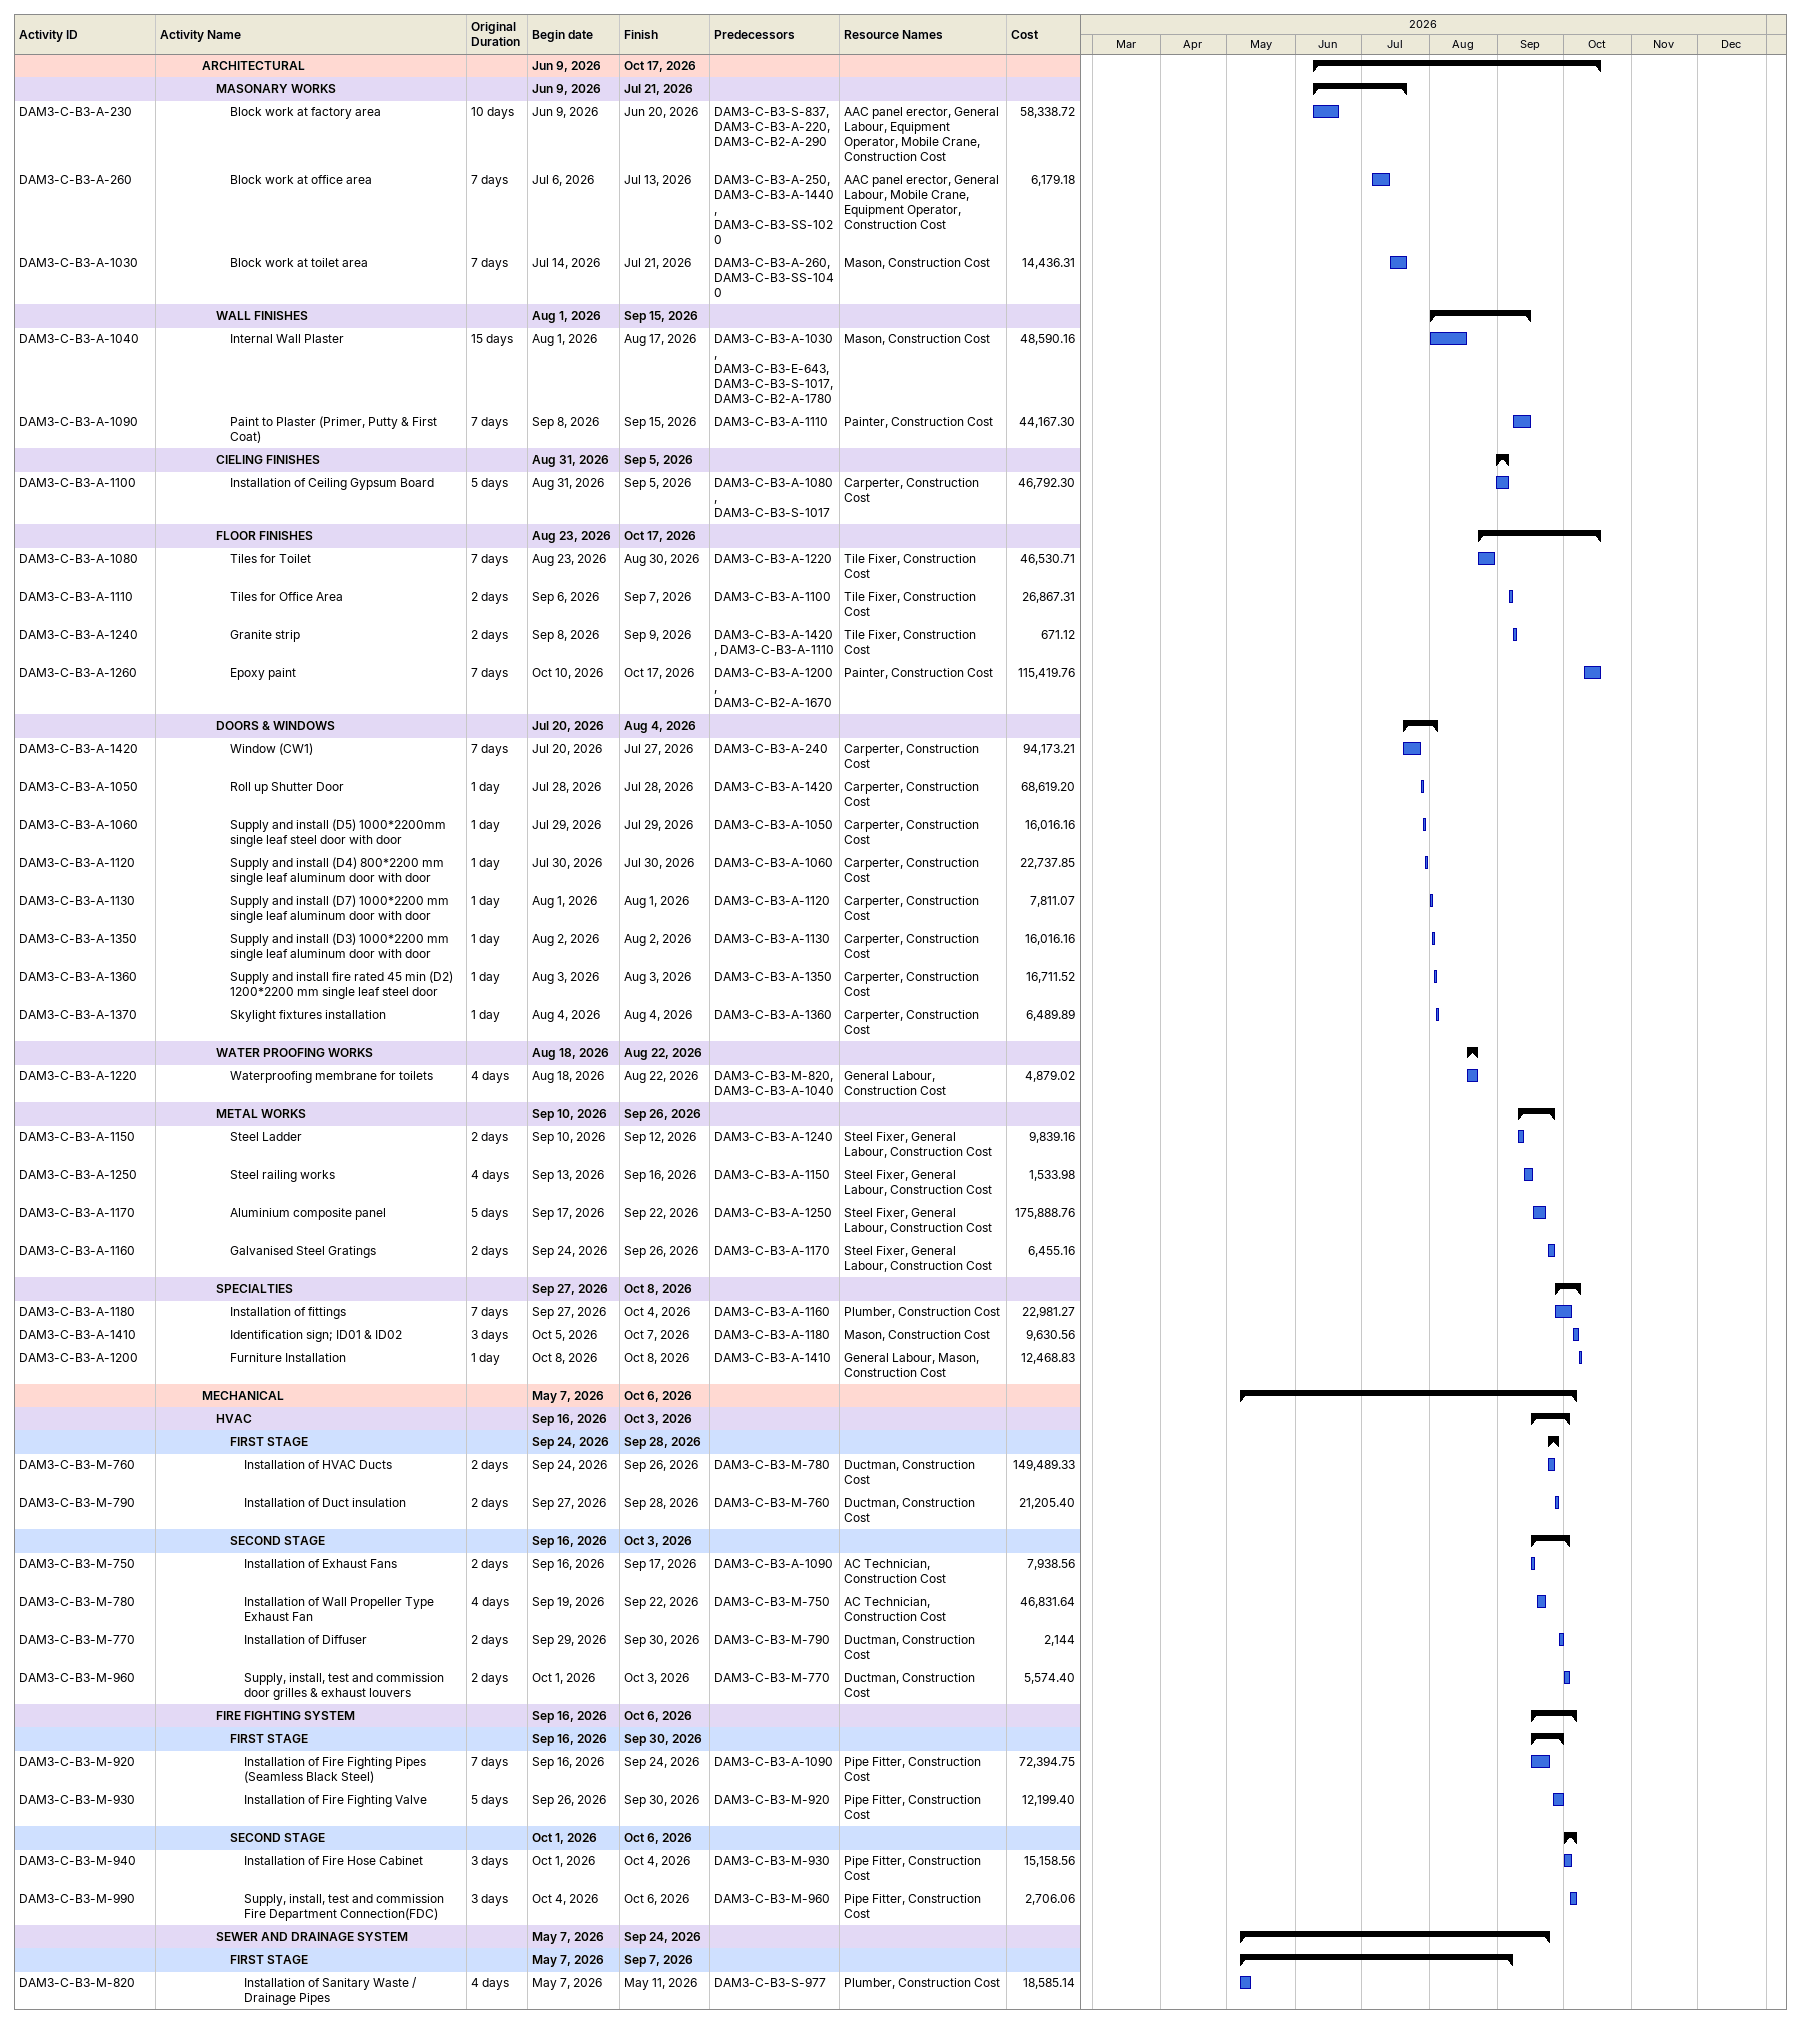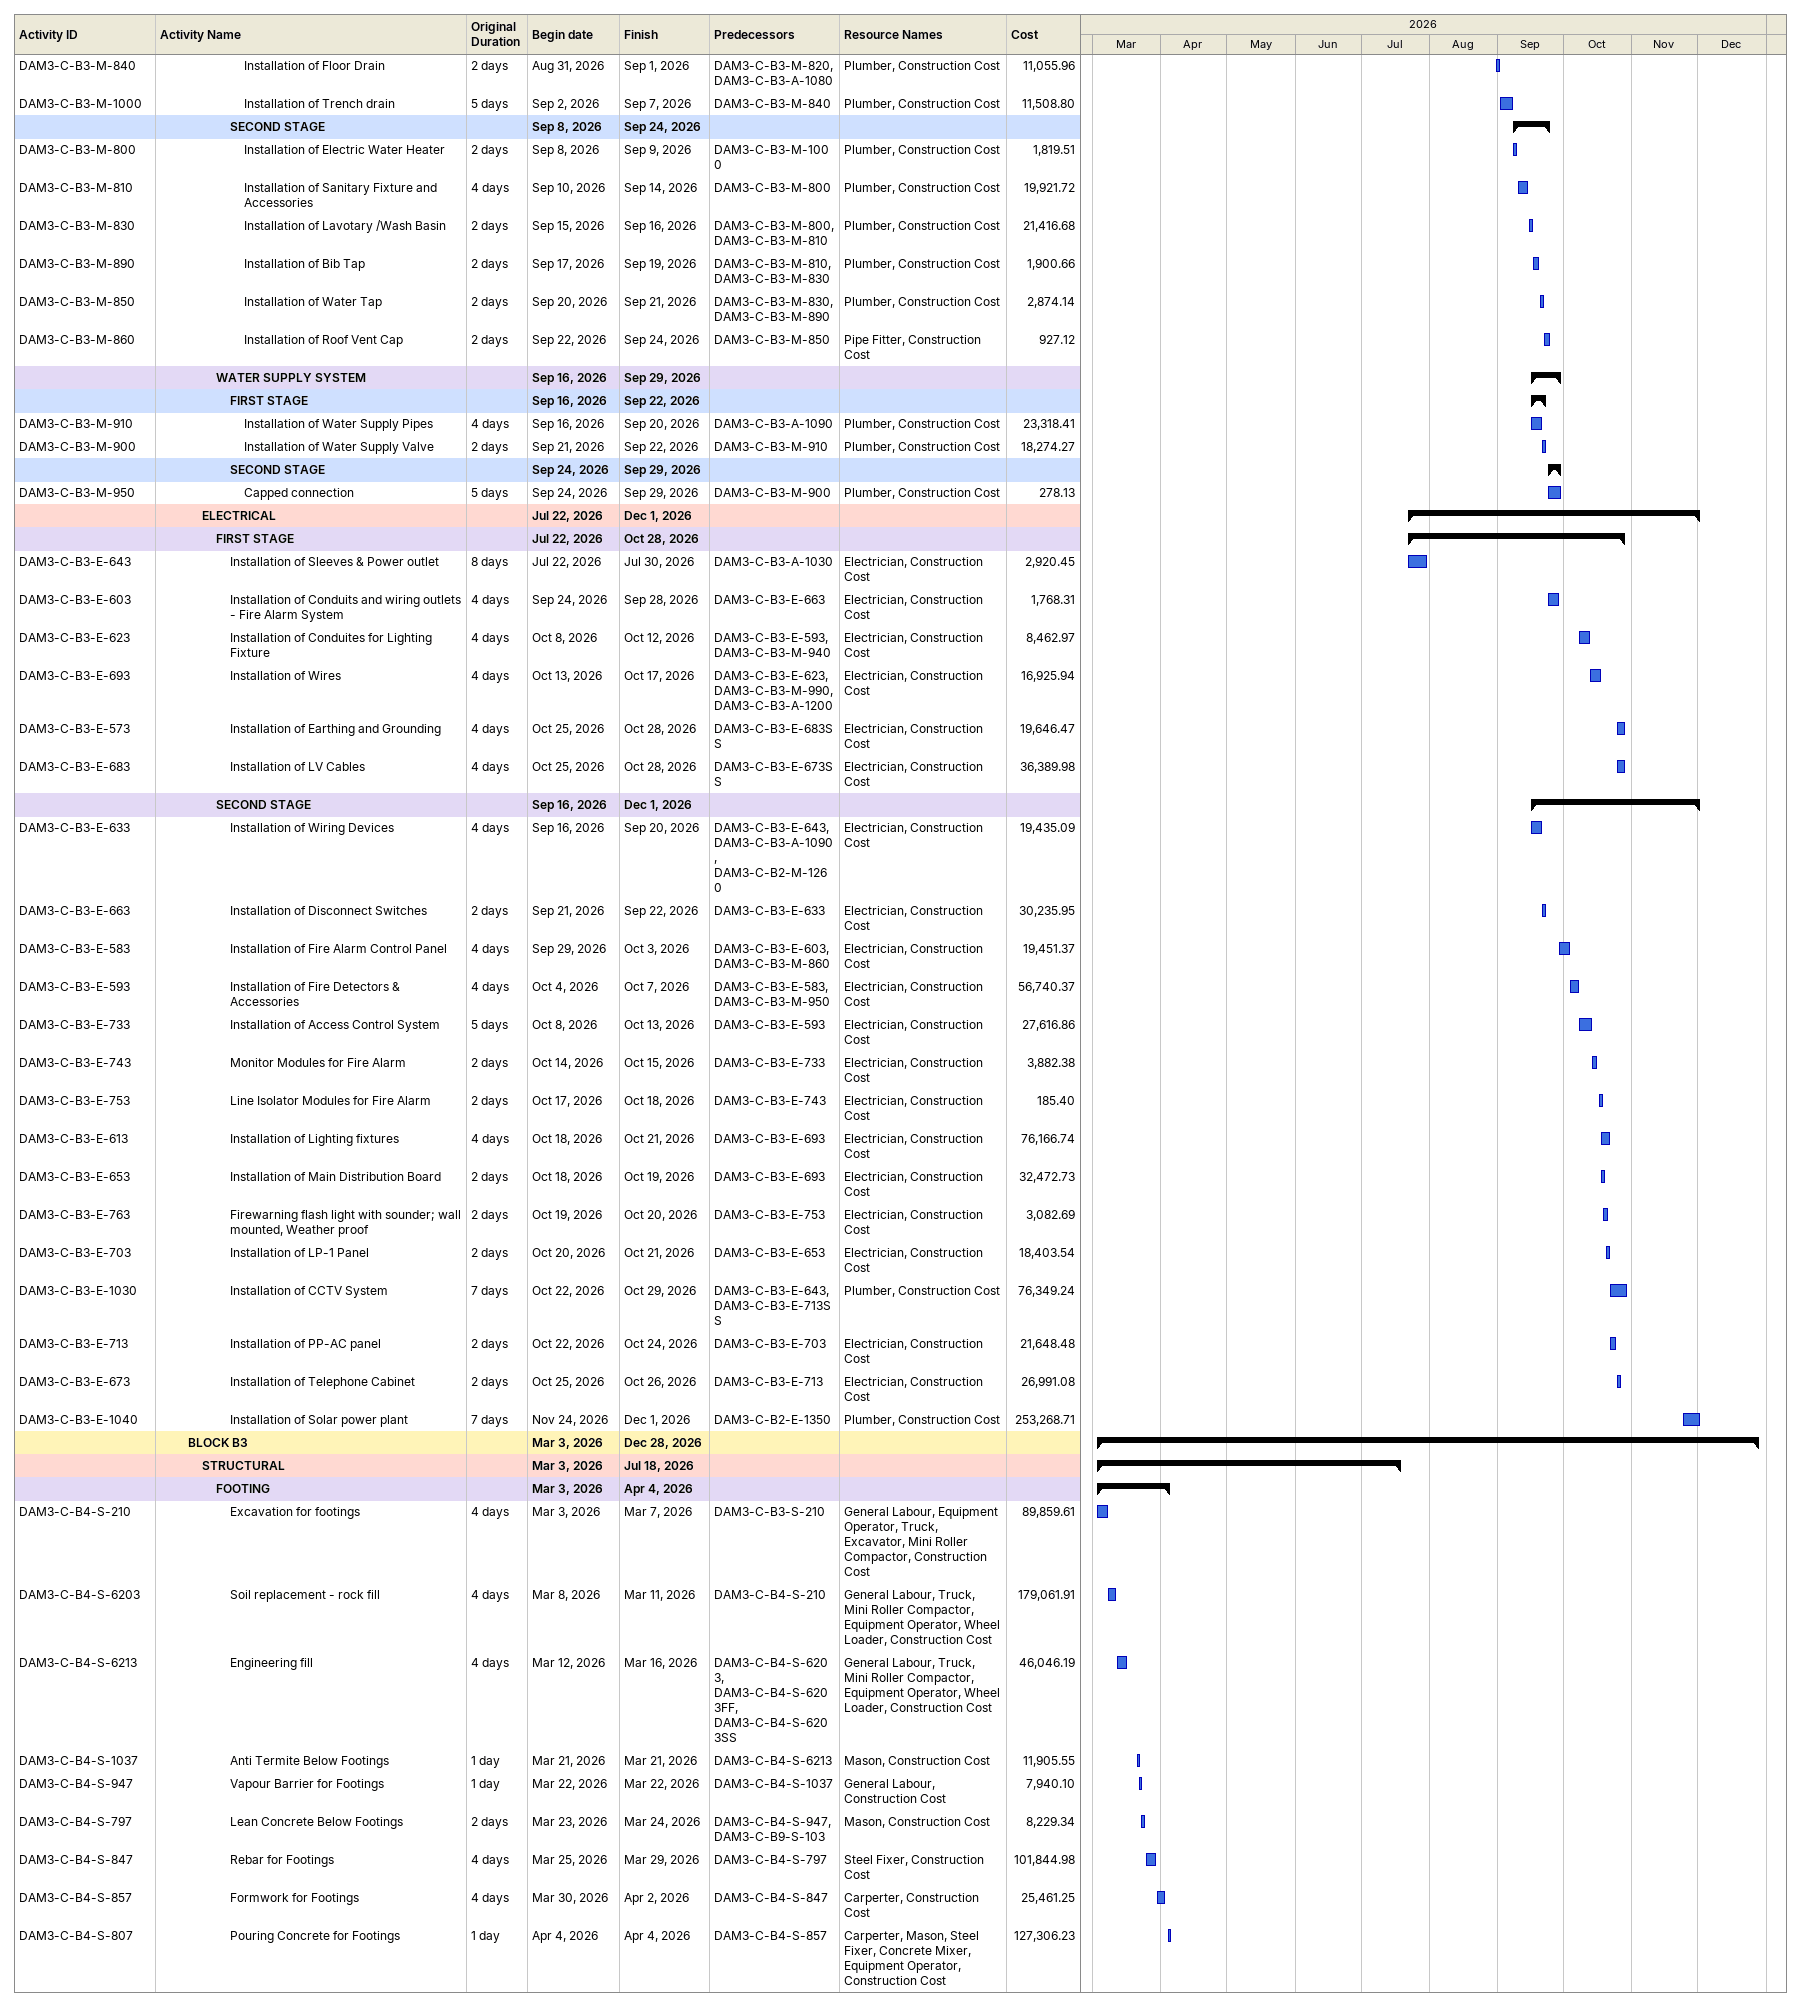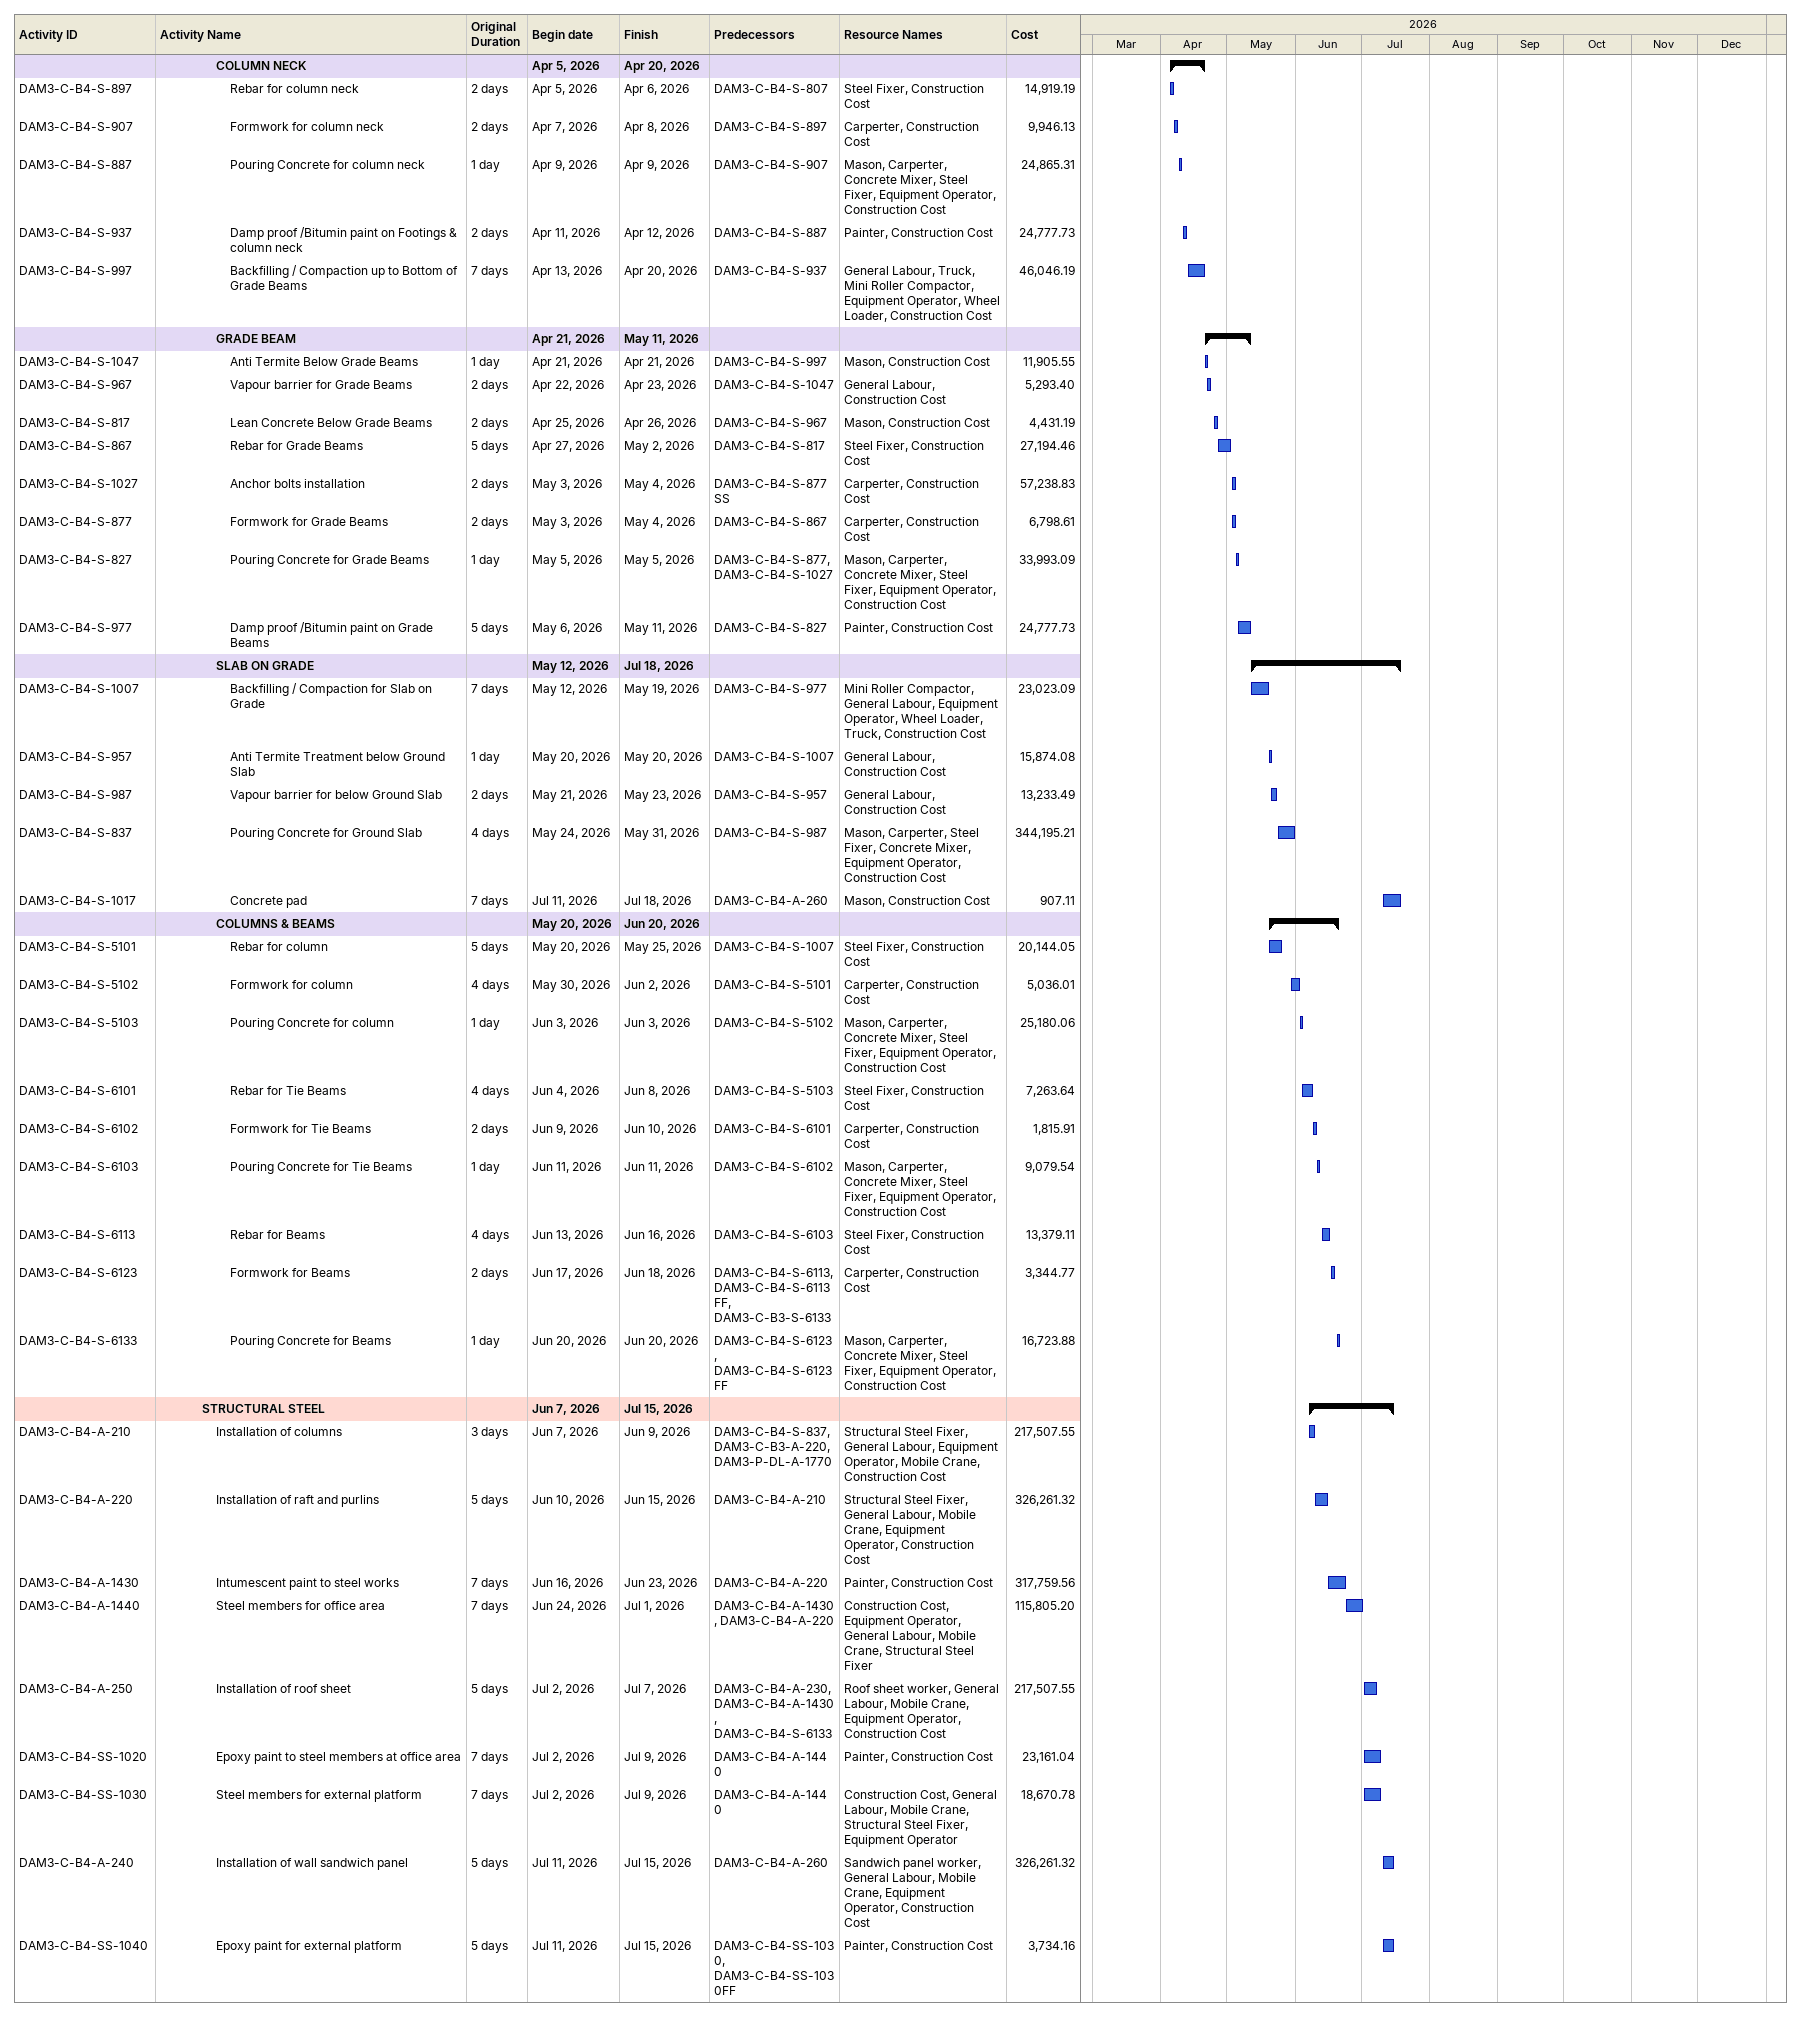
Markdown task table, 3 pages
| ID | Level | Task | Original duration | Start | Finish | Predecessors | Resources | Cost |
|---|---|---|---|---|---|---|---|---|
|  | 4 | **ARCHITECTURAL** |  | 2026-06-09 | 2026-10-17 |  |  |  |
|  | 5 | **MASONARY WORKS** |  | 2026-06-09 | 2026-07-21 |  |  |  |
| DAM3-C-B3-A-230 | 6 | Block work at factory area | 10d | 2026-06-09 | 2026-06-20 | DAM3-C-B3-S-837, DAM3-C-B3-A-220, DAM3-C-B2-A-290 | AAC panel erector, General Labour, Equipment Operator, Mobile Crane, Construction Cost | 58338.72 |
| DAM3-C-B3-A-260 | 6 | Block work at office area | 7d | 2026-07-06 | 2026-07-13 | DAM3-C-B3-A-250, DAM3-C-B3-A-1440, DAM3-C-B3-SS-1020 | AAC panel erector, General Labour, Mobile Crane, Equipment Operator, Construction Cost | 6179.18 |
| DAM3-C-B3-A-1030 | 6 | Block work at toilet area | 7d | 2026-07-14 | 2026-07-21 | DAM3-C-B3-A-260, DAM3-C-B3-SS-1040 | Mason, Construction Cost | 14436.31 |
|  | 5 | **WALL FINISHES** |  | 2026-08-01 | 2026-09-15 |  |  |  |
| DAM3-C-B3-A-1040 | 6 | Internal Wall Plaster | 15d | 2026-08-01 | 2026-08-17 | DAM3-C-B3-A-1030, DAM3-C-B3-E-643, DAM3-C-B3-S-1017, DAM3-C-B2-A-1780 | Mason, Construction Cost | 48590.16 |
| DAM3-C-B3-A-1090 | 6 | Paint to Plaster (Primer, Putty & First Coat) | 7d | 2026-09-08 | 2026-09-15 | DAM3-C-B3-A-1110 | Painter, Construction Cost | 44167.30 |
|  | 5 | **CIELING FINISHES** |  | 2026-08-31 | 2026-09-05 |  |  |  |
| DAM3-C-B3-A-1100 | 6 | Installation of Ceiling Gypsum Board | 5d | 2026-08-31 | 2026-09-05 | DAM3-C-B3-A-1080, DAM3-C-B3-S-1017 | Carperter, Construction Cost | 46792.30 |
|  | 5 | **FLOOR FINISHES** |  | 2026-08-23 | 2026-10-17 |  |  |  |
| DAM3-C-B3-A-1080 | 6 | Tiles for Toilet | 7d | 2026-08-23 | 2026-08-30 | DAM3-C-B3-A-1220 | Tile Fixer, Construction Cost | 46530.71 |
| DAM3-C-B3-A-1110 | 6 | Tiles for Office Area | 2d | 2026-09-06 | 2026-09-07 | DAM3-C-B3-A-1100 | Tile Fixer, Construction Cost | 26867.31 |
| DAM3-C-B3-A-1240 | 6 | Granite strip | 2d | 2026-09-08 | 2026-09-09 | DAM3-C-B3-A-1420, DAM3-C-B3-A-1110 | Tile Fixer, Construction Cost | 671.12 |
| DAM3-C-B3-A-1260 | 6 | Epoxy paint | 7d | 2026-10-10 | 2026-10-17 | DAM3-C-B3-A-1200, DAM3-C-B2-A-1670 | Painter, Construction Cost | 115419.76 |
|  | 5 | **DOORS & WINDOWS** |  | 2026-07-20 | 2026-08-04 |  |  |  |
| DAM3-C-B3-A-1420 | 6 | Window (CW1) | 7d | 2026-07-20 | 2026-07-27 | DAM3-C-B3-A-240 | Carperter, Construction Cost | 94173.21 |
| DAM3-C-B3-A-1050 | 6 | Roll up Shutter Door | 1d | 2026-07-28 | 2026-07-28 | DAM3-C-B3-A-1420 | Carperter, Construction Cost | 68619.20 |
| DAM3-C-B3-A-1060 | 6 | Supply and install (D5) 1000*2200mm single leaf steel door with door | 1d | 2026-07-29 | 2026-07-29 | DAM3-C-B3-A-1050 | Carperter, Construction Cost | 16016.16 |
| DAM3-C-B3-A-1120 | 6 | Supply and install (D4) 800*2200 mm single leaf aluminum door with door | 1d | 2026-07-30 | 2026-07-30 | DAM3-C-B3-A-1060 | Carperter, Construction Cost | 22737.85 |
| DAM3-C-B3-A-1130 | 6 | Supply and install (D7) 1000*2200 mm single leaf aluminum door with door | 1d | 2026-08-01 | 2026-08-01 | DAM3-C-B3-A-1120 | Carperter, Construction Cost | 7811.07 |
| DAM3-C-B3-A-1350 | 6 | Supply and install (D3) 1000*2200 mm single leaf aluminum door with door | 1d | 2026-08-02 | 2026-08-02 | DAM3-C-B3-A-1130 | Carperter, Construction Cost | 16016.16 |
| DAM3-C-B3-A-1360 | 6 | Supply and install fire rated 45 min (D2) 1200*2200 mm single leaf steel door | 1d | 2026-08-03 | 2026-08-03 | DAM3-C-B3-A-1350 | Carperter, Construction Cost | 16711.52 |
| DAM3-C-B3-A-1370 | 6 | Skylight fixtures installation | 1d | 2026-08-04 | 2026-08-04 | DAM3-C-B3-A-1360 | Carperter, Construction Cost | 6489.89 |
|  | 5 | **WATER PROOFING WORKS** |  | 2026-08-18 | 2026-08-22 |  |  |  |
| DAM3-C-B3-A-1220 | 6 | Waterproofing membrane for toilets | 4d | 2026-08-18 | 2026-08-22 | DAM3-C-B3-M-820, DAM3-C-B3-A-1040 | General Labour, Construction Cost | 4879.02 |
|  | 5 | **METAL WORKS** |  | 2026-09-10 | 2026-09-26 |  |  |  |
| DAM3-C-B3-A-1150 | 6 | Steel Ladder | 2d | 2026-09-10 | 2026-09-12 | DAM3-C-B3-A-1240 | Steel Fixer, General Labour, Construction Cost | 9839.16 |
| DAM3-C-B3-A-1250 | 6 | Steel railing works | 4d | 2026-09-13 | 2026-09-16 | DAM3-C-B3-A-1150 | Steel Fixer, General Labour, Construction Cost | 1533.98 |
| DAM3-C-B3-A-1170 | 6 | Aluminium composite panel | 5d | 2026-09-17 | 2026-09-22 | DAM3-C-B3-A-1250 | Steel Fixer, General Labour, Construction Cost | 175888.76 |
| DAM3-C-B3-A-1160 | 6 | Galvanised Steel Gratings | 2d | 2026-09-24 | 2026-09-26 | DAM3-C-B3-A-1170 | Steel Fixer, General Labour, Construction Cost | 6455.16 |
|  | 5 | **SPECIALTIES** |  | 2026-09-27 | 2026-10-08 |  |  |  |
| DAM3-C-B3-A-1180 | 6 | Installation of fittings | 7d | 2026-09-27 | 2026-10-04 | DAM3-C-B3-A-1160 | Plumber, Construction Cost | 22981.27 |
| DAM3-C-B3-A-1410 | 6 | Identification sign; ID01 & ID02 | 3d | 2026-10-05 | 2026-10-07 | DAM3-C-B3-A-1180 | Mason, Construction Cost | 9630.56 |
| DAM3-C-B3-A-1200 | 6 | Furniture Installation | 1d | 2026-10-08 | 2026-10-08 | DAM3-C-B3-A-1410 | General Labour, Mason, Construction Cost | 12468.83 |
|  | 4 | **MECHANICAL** |  | 2026-05-07 | 2026-10-06 |  |  |  |
|  | 5 | **HVAC** |  | 2026-09-16 | 2026-10-03 |  |  |  |
|  | 6 | **FIRST STAGE** |  | 2026-09-24 | 2026-09-28 |  |  |  |
| DAM3-C-B3-M-760 | 7 | Installation of HVAC Ducts | 2d | 2026-09-24 | 2026-09-26 | DAM3-C-B3-M-780 | Ductman, Construction Cost | 149489.33 |
| DAM3-C-B3-M-790 | 7 | Installation of Duct insulation | 2d | 2026-09-27 | 2026-09-28 | DAM3-C-B3-M-760 | Ductman, Construction Cost | 21205.40 |
|  | 6 | **SECOND STAGE** |  | 2026-09-16 | 2026-10-03 |  |  |  |
| DAM3-C-B3-M-750 | 7 | Installation of Exhaust Fans | 2d | 2026-09-16 | 2026-09-17 | DAM3-C-B3-A-1090 | AC Technician, Construction Cost | 7938.56 |
| DAM3-C-B3-M-780 | 7 | Installation of Wall Propeller Type Exhaust Fan | 4d | 2026-09-19 | 2026-09-22 | DAM3-C-B3-M-750 | AC Technician, Construction Cost | 46831.64 |
| DAM3-C-B3-M-770 | 7 | Installation of Diffuser | 2d | 2026-09-29 | 2026-09-30 | DAM3-C-B3-M-790 | Ductman, Construction Cost | 2144 |
| DAM3-C-B3-M-960 | 7 | Supply, install, test and commission door grilles & exhaust louvers | 2d | 2026-10-01 | 2026-10-03 | DAM3-C-B3-M-770 | Ductman, Construction Cost | 5574.40 |
|  | 5 | **FIRE FIGHTING SYSTEM** |  | 2026-09-16 | 2026-10-06 |  |  |  |
|  | 6 | **FIRST STAGE** |  | 2026-09-16 | 2026-09-30 |  |  |  |
| DAM3-C-B3-M-920 | 7 | Installation of Fire Fighting Pipes (Seamless Black Steel) | 7d | 2026-09-16 | 2026-09-24 | DAM3-C-B3-A-1090 | Pipe Fitter, Construction Cost | 72394.75 |
| DAM3-C-B3-M-930 | 7 | Installation of Fire Fighting Valve | 5d | 2026-09-26 | 2026-09-30 | DAM3-C-B3-M-920 | Pipe Fitter, Construction Cost | 12199.40 |
|  | 6 | **SECOND STAGE** |  | 2026-10-01 | 2026-10-06 |  |  |  |
| DAM3-C-B3-M-940 | 7 | Installation of Fire Hose Cabinet | 3d | 2026-10-01 | 2026-10-04 | DAM3-C-B3-M-930 | Pipe Fitter, Construction Cost | 15158.56 |
| DAM3-C-B3-M-990 | 7 | Supply, install, test and commission Fire Department Connection(FDC) | 3d | 2026-10-04 | 2026-10-06 | DAM3-C-B3-M-960 | Pipe Fitter, Construction Cost | 2706.06 |
|  | 5 | **SEWER AND DRAINAGE SYSTEM** |  | 2026-05-07 | 2026-09-24 |  |  |  |
|  | 6 | **FIRST STAGE** |  | 2026-05-07 | 2026-09-07 |  |  |  |
| DAM3-C-B3-M-820 | 7 | Installation of Sanitary Waste / Drainage Pipes | 4d | 2026-05-07 | 2026-05-11 | DAM3-C-B3-S-977 | Plumber, Construction Cost | 18585.14 |
| DAM3-C-B3-M-840 | 7 | Installation of Floor Drain | 2d | 2026-08-31 | 2026-09-01 | DAM3-C-B3-M-820, DAM3-C-B3-A-1080 | Plumber, Construction Cost | 11055.96 |
| DAM3-C-B3-M-1000 | 7 | Installation of Trench drain | 5d | 2026-09-02 | 2026-09-07 | DAM3-C-B3-M-840 | Plumber, Construction Cost | 11508.80 |
|  | 6 | **SECOND STAGE** |  | 2026-09-08 | 2026-09-24 |  |  |  |
| DAM3-C-B3-M-800 | 7 | Installation of Electric Water Heater | 2d | 2026-09-08 | 2026-09-09 | DAM3-C-B3-M-1000 | Plumber, Construction Cost | 1819.51 |
| DAM3-C-B3-M-810 | 7 | Installation of Sanitary Fixture and Accessories | 4d | 2026-09-10 | 2026-09-14 | DAM3-C-B3-M-800 | Plumber, Construction Cost | 19921.72 |
| DAM3-C-B3-M-830 | 7 | Installation of Lavotary /Wash Basin | 2d | 2026-09-15 | 2026-09-16 | DAM3-C-B3-M-800, DAM3-C-B3-M-810 | Plumber, Construction Cost | 21416.68 |
| DAM3-C-B3-M-890 | 7 | Installation of Bib Tap | 2d | 2026-09-17 | 2026-09-19 | DAM3-C-B3-M-810, DAM3-C-B3-M-830 | Plumber, Construction Cost | 1900.66 |
| DAM3-C-B3-M-850 | 7 | Installation of Water Tap | 2d | 2026-09-20 | 2026-09-21 | DAM3-C-B3-M-830, DAM3-C-B3-M-890 | Plumber, Construction Cost | 2874.14 |
| DAM3-C-B3-M-860 | 7 | Installation of Roof Vent Cap | 2d | 2026-09-22 | 2026-09-24 | DAM3-C-B3-M-850 | Pipe Fitter, Construction Cost | 927.12 |
|  | 5 | **WATER SUPPLY SYSTEM** |  | 2026-09-16 | 2026-09-29 |  |  |  |
|  | 6 | **FIRST STAGE** |  | 2026-09-16 | 2026-09-22 |  |  |  |
| DAM3-C-B3-M-910 | 7 | Installation of Water Supply Pipes | 4d | 2026-09-16 | 2026-09-20 | DAM3-C-B3-A-1090 | Plumber, Construction Cost | 23318.41 |
| DAM3-C-B3-M-900 | 7 | Installation of Water Supply Valve | 2d | 2026-09-21 | 2026-09-22 | DAM3-C-B3-M-910 | Plumber, Construction Cost | 18274.27 |
|  | 6 | **SECOND STAGE** |  | 2026-09-24 | 2026-09-29 |  |  |  |
| DAM3-C-B3-M-950 | 7 | Capped connection | 5d | 2026-09-24 | 2026-09-29 | DAM3-C-B3-M-900 | Plumber, Construction Cost | 278.13 |
|  | 4 | **ELECTRICAL** |  | 2026-07-22 | 2026-12-01 |  |  |  |
|  | 5 | **FIRST STAGE** |  | 2026-07-22 | 2026-10-28 |  |  |  |
| DAM3-C-B3-E-643 | 6 | Installation of Sleeves & Power outlet | 8d | 2026-07-22 | 2026-07-30 | DAM3-C-B3-A-1030 | Electrician, Construction Cost | 2920.45 |
| DAM3-C-B3-E-603 | 6 | Installation of Conduits and wiring outlets - Fire Alarm System | 4d | 2026-09-24 | 2026-09-28 | DAM3-C-B3-E-663 | Electrician, Construction Cost | 1768.31 |
| DAM3-C-B3-E-623 | 6 | Installation of Conduites for Lighting Fixture | 4d | 2026-10-08 | 2026-10-12 | DAM3-C-B3-E-593, DAM3-C-B3-M-940 | Electrician, Construction Cost | 8462.97 |
| DAM3-C-B3-E-693 | 6 | Installation of Wires | 4d | 2026-10-13 | 2026-10-17 | DAM3-C-B3-E-623, DAM3-C-B3-M-990, DAM3-C-B3-A-1200 | Electrician, Construction Cost | 16925.94 |
| DAM3-C-B3-E-573 | 6 | Installation of Earthing and Grounding | 4d | 2026-10-25 | 2026-10-28 | DAM3-C-B3-E-683SS | Electrician, Construction Cost | 19646.47 |
| DAM3-C-B3-E-683 | 6 | Installation of LV Cables | 4d | 2026-10-25 | 2026-10-28 | DAM3-C-B3-E-673SS | Electrician, Construction Cost | 36389.98 |
|  | 5 | **SECOND STAGE** |  | 2026-09-16 | 2026-12-01 |  |  |  |
| DAM3-C-B3-E-633 | 6 | Installation of Wiring Devices | 4d | 2026-09-16 | 2026-09-20 | DAM3-C-B3-E-643, DAM3-C-B3-A-1090, DAM3-C-B2-M-1260 | Electrician, Construction Cost | 19435.09 |
| DAM3-C-B3-E-663 | 6 | Installation of Disconnect Switches | 2d | 2026-09-21 | 2026-09-22 | DAM3-C-B3-E-633 | Electrician, Construction Cost | 30235.95 |
| DAM3-C-B3-E-583 | 6 | Installation of Fire Alarm Control Panel | 4d | 2026-09-29 | 2026-10-03 | DAM3-C-B3-E-603, DAM3-C-B3-M-860 | Electrician, Construction Cost | 19451.37 |
| DAM3-C-B3-E-593 | 6 | Installation of Fire Detectors & Accessories | 4d | 2026-10-04 | 2026-10-07 | DAM3-C-B3-E-583, DAM3-C-B3-M-950 | Electrician, Construction Cost | 56740.37 |
| DAM3-C-B3-E-733 | 6 | Installation of Access Control System | 5d | 2026-10-08 | 2026-10-13 | DAM3-C-B3-E-593 | Electrician, Construction Cost | 27616.86 |
| DAM3-C-B3-E-743 | 6 | Monitor Modules for Fire Alarm | 2d | 2026-10-14 | 2026-10-15 | DAM3-C-B3-E-733 | Electrician, Construction Cost | 3882.38 |
| DAM3-C-B3-E-753 | 6 | Line Isolator Modules for Fire Alarm | 2d | 2026-10-17 | 2026-10-18 | DAM3-C-B3-E-743 | Electrician, Construction Cost | 185.40 |
| DAM3-C-B3-E-613 | 6 | Installation of Lighting fixtures | 4d | 2026-10-18 | 2026-10-21 | DAM3-C-B3-E-693 | Electrician, Construction Cost | 76166.74 |
| DAM3-C-B3-E-653 | 6 | Installation of Main Distribution Board | 2d | 2026-10-18 | 2026-10-19 | DAM3-C-B3-E-693 | Electrician, Construction Cost | 32472.73 |
| DAM3-C-B3-E-763 | 6 | Firewarning flash light with sounder; wall mounted, Weather proof | 2d | 2026-10-19 | 2026-10-20 | DAM3-C-B3-E-753 | Electrician, Construction Cost | 3082.69 |
| DAM3-C-B3-E-703 | 6 | Installation of LP-1 Panel | 2d | 2026-10-20 | 2026-10-21 | DAM3-C-B3-E-653 | Electrician, Construction Cost | 18403.54 |
| DAM3-C-B3-E-1030 | 6 | Installation of CCTV System | 7d | 2026-10-22 | 2026-10-29 | DAM3-C-B3-E-643, DAM3-C-B3-E-713SS | Plumber, Construction Cost | 76349.24 |
| DAM3-C-B3-E-713 | 6 | Installation of PP-AC panel | 2d | 2026-10-22 | 2026-10-24 | DAM3-C-B3-E-703 | Electrician, Construction Cost | 21648.48 |
| DAM3-C-B3-E-673 | 6 | Installation of Telephone Cabinet | 2d | 2026-10-25 | 2026-10-26 | DAM3-C-B3-E-713 | Electrician, Construction Cost | 26991.08 |
| DAM3-C-B3-E-1040 | 6 | Installation of Solar power plant | 7d | 2026-11-24 | 2026-12-01 | DAM3-C-B2-E-1350 | Plumber, Construction Cost | 253268.71 |
|  | 3 | **BLOCK B3** |  | 2026-03-03 | 2026-12-28 |  |  |  |
|  | 4 | **STRUCTURAL** |  | 2026-03-03 | 2026-07-18 |  |  |  |
|  | 5 | **FOOTING** |  | 2026-03-03 | 2026-04-04 |  |  |  |
| DAM3-C-B4-S-210 | 6 | Excavation for footings | 4d | 2026-03-03 | 2026-03-07 | DAM3-C-B3-S-210 | General Labour, Equipment Operator, Truck, Excavator, Mini Roller Compactor, Construction Cost | 89859.61 |
| DAM3-C-B4-S-6203 | 6 | Soil replacement - rock fill | 4d | 2026-03-08 | 2026-03-11 | DAM3-C-B4-S-210 | General Labour, Truck, Mini Roller Compactor, Equipment Operator, Wheel Loader, Construction Cost | 179061.91 |
| DAM3-C-B4-S-6213 | 6 | Engineering fill | 4d | 2026-03-12 | 2026-03-16 | DAM3-C-B4-S-6203, DAM3-C-B4-S-6203FF, DAM3-C-B4-S-6203SS | General Labour, Truck, Mini Roller Compactor, Equipment Operator, Wheel Loader, Construction Cost | 46046.19 |
| DAM3-C-B4-S-1037 | 6 | Anti Termite Below Footings | 1d | 2026-03-21 | 2026-03-21 | DAM3-C-B4-S-6213 | Mason, Construction Cost | 11905.55 |
| DAM3-C-B4-S-947 | 6 | Vapour Barrier for Footings | 1d | 2026-03-22 | 2026-03-22 | DAM3-C-B4-S-1037 | General Labour, Construction Cost | 7940.10 |
| DAM3-C-B4-S-797 | 6 | Lean Concrete Below Footings | 2d | 2026-03-23 | 2026-03-24 | DAM3-C-B4-S-947, DAM3-C-B9-S-103 | Mason, Construction Cost | 8229.34 |
| DAM3-C-B4-S-847 | 6 | Rebar for Footings | 4d | 2026-03-25 | 2026-03-29 | DAM3-C-B4-S-797 | Steel Fixer, Construction Cost | 101844.98 |
| DAM3-C-B4-S-857 | 6 | Formwork for Footings | 4d | 2026-03-30 | 2026-04-02 | DAM3-C-B4-S-847 | Carperter, Construction Cost | 25461.25 |
| DAM3-C-B4-S-807 | 6 | Pouring Concrete for Footings | 1d | 2026-04-04 | 2026-04-04 | DAM3-C-B4-S-857 | Carperter, Mason, Steel Fixer, Concrete Mixer, Equipment Operator, Construction Cost | 127306.23 |
|  | 5 | **COLUMN NECK** |  | 2026-04-05 | 2026-04-20 |  |  |  |
| DAM3-C-B4-S-897 | 6 | Rebar for column neck | 2d | 2026-04-05 | 2026-04-06 | DAM3-C-B4-S-807 | Steel Fixer, Construction Cost | 14919.19 |
| DAM3-C-B4-S-907 | 6 | Formwork for column neck | 2d | 2026-04-07 | 2026-04-08 | DAM3-C-B4-S-897 | Carperter, Construction Cost | 9946.13 |
| DAM3-C-B4-S-887 | 6 | Pouring Concrete for column neck | 1d | 2026-04-09 | 2026-04-09 | DAM3-C-B4-S-907 | Mason, Carperter, Concrete Mixer, Steel Fixer, Equipment Operator, Construction Cost | 24865.31 |
| DAM3-C-B4-S-937 | 6 | Damp proof /Bitumin paint on Footings & column neck | 2d | 2026-04-11 | 2026-04-12 | DAM3-C-B4-S-887 | Painter, Construction Cost | 24777.73 |
| DAM3-C-B4-S-997 | 6 | Backfilling / Compaction up to Bottom of Grade Beams | 7d | 2026-04-13 | 2026-04-20 | DAM3-C-B4-S-937 | General Labour, Truck, Mini Roller Compactor, Equipment Operator, Wheel Loader, Construction Cost | 46046.19 |
|  | 5 | **GRADE BEAM** |  | 2026-04-21 | 2026-05-11 |  |  |  |
| DAM3-C-B4-S-1047 | 6 | Anti Termite Below Grade Beams | 1d | 2026-04-21 | 2026-04-21 | DAM3-C-B4-S-997 | Mason, Construction Cost | 11905.55 |
| DAM3-C-B4-S-967 | 6 | Vapour barrier for Grade Beams | 2d | 2026-04-22 | 2026-04-23 | DAM3-C-B4-S-1047 | General Labour, Construction Cost | 5293.40 |
| DAM3-C-B4-S-817 | 6 | Lean Concrete Below Grade Beams | 2d | 2026-04-25 | 2026-04-26 | DAM3-C-B4-S-967 | Mason, Construction Cost | 4431.19 |
| DAM3-C-B4-S-867 | 6 | Rebar for Grade Beams | 5d | 2026-04-27 | 2026-05-02 | DAM3-C-B4-S-817 | Steel Fixer, Construction Cost | 27194.46 |
| DAM3-C-B4-S-1027 | 6 | Anchor bolts installation | 2d | 2026-05-03 | 2026-05-04 | DAM3-C-B4-S-877SS | Carperter, Construction Cost | 57238.83 |
| DAM3-C-B4-S-877 | 6 | Formwork for Grade Beams | 2d | 2026-05-03 | 2026-05-04 | DAM3-C-B4-S-867 | Carperter, Construction Cost | 6798.61 |
| DAM3-C-B4-S-827 | 6 | Pouring Concrete for Grade Beams | 1d | 2026-05-05 | 2026-05-05 | DAM3-C-B4-S-877, DAM3-C-B4-S-1027 | Mason, Carperter, Concrete Mixer, Steel Fixer, Equipment Operator, Construction Cost | 33993.09 |
| DAM3-C-B4-S-977 | 6 | Damp proof /Bitumin paint on Grade Beams | 5d | 2026-05-06 | 2026-05-11 | DAM3-C-B4-S-827 | Painter, Construction Cost | 24777.73 |
|  | 5 | **SLAB ON GRADE** |  | 2026-05-12 | 2026-07-18 |  |  |  |
| DAM3-C-B4-S-1007 | 6 | Backfilling / Compaction for Slab on Grade | 7d | 2026-05-12 | 2026-05-19 | DAM3-C-B4-S-977 | Mini Roller Compactor, General Labour, Equipment Operator, Wheel Loader, Truck, Construction Cost | 23023.09 |
| DAM3-C-B4-S-957 | 6 | Anti Termite Treatment below Ground Slab | 1d | 2026-05-20 | 2026-05-20 | DAM3-C-B4-S-1007 | General Labour, Construction Cost | 15874.08 |
| DAM3-C-B4-S-987 | 6 | Vapour barrier for below Ground Slab | 2d | 2026-05-21 | 2026-05-23 | DAM3-C-B4-S-957 | General Labour, Construction Cost | 13233.49 |
| DAM3-C-B4-S-837 | 6 | Pouring Concrete for Ground Slab | 4d | 2026-05-24 | 2026-05-31 | DAM3-C-B4-S-987 | Mason, Carperter, Steel Fixer, Concrete Mixer, Equipment Operator, Construction Cost | 344195.21 |
| DAM3-C-B4-S-1017 | 6 | Concrete pad | 7d | 2026-07-11 | 2026-07-18 | DAM3-C-B4-A-260 | Mason, Construction Cost | 907.11 |
|  | 5 | **COLUMNS & BEAMS** |  | 2026-05-20 | 2026-06-20 |  |  |  |
| DAM3-C-B4-S-5101 | 6 | Rebar for column | 5d | 2026-05-20 | 2026-05-25 | DAM3-C-B4-S-1007 | Steel Fixer, Construction Cost | 20144.05 |
| DAM3-C-B4-S-5102 | 6 | Formwork for column | 4d | 2026-05-30 | 2026-06-02 | DAM3-C-B4-S-5101 | Carperter, Construction Cost | 5036.01 |
| DAM3-C-B4-S-5103 | 6 | Pouring Concrete for column | 1d | 2026-06-03 | 2026-06-03 | DAM3-C-B4-S-5102 | Mason, Carperter, Concrete Mixer, Steel Fixer, Equipment Operator, Construction Cost | 25180.06 |
| DAM3-C-B4-S-6101 | 6 | Rebar for Tie Beams | 4d | 2026-06-04 | 2026-06-08 | DAM3-C-B4-S-5103 | Steel Fixer, Construction Cost | 7263.64 |
| DAM3-C-B4-S-6102 | 6 | Formwork for Tie Beams | 2d | 2026-06-09 | 2026-06-10 | DAM3-C-B4-S-6101 | Carperter, Construction Cost | 1815.91 |
| DAM3-C-B4-S-6103 | 6 | Pouring Concrete for Tie Beams | 1d | 2026-06-11 | 2026-06-11 | DAM3-C-B4-S-6102 | Mason, Carperter, Concrete Mixer, Steel Fixer, Equipment Operator, Construction Cost | 9079.54 |
| DAM3-C-B4-S-6113 | 6 | Rebar for Beams | 4d | 2026-06-13 | 2026-06-16 | DAM3-C-B4-S-6103 | Steel Fixer, Construction Cost | 13379.11 |
| DAM3-C-B4-S-6123 | 6 | Formwork for Beams | 2d | 2026-06-17 | 2026-06-18 | DAM3-C-B4-S-6113, DAM3-C-B4-S-6113FF, DAM3-C-B3-S-6133 | Carperter, Construction Cost | 3344.77 |
| DAM3-C-B4-S-6133 | 6 | Pouring Concrete for Beams | 1d | 2026-06-20 | 2026-06-20 | DAM3-C-B4-S-6123, DAM3-C-B4-S-6123FF | Mason, Carperter, Concrete Mixer, Steel Fixer, Equipment Operator, Construction Cost | 16723.88 |
|  | 4 | **STRUCTURAL STEEL** |  | 2026-06-07 | 2026-07-15 |  |  |  |
| DAM3-C-B4-A-210 | 5 | Installation of columns | 3d | 2026-06-07 | 2026-06-09 | DAM3-C-B4-S-837, DAM3-C-B3-A-220, DAM3-P-DL-A-1770 | Structural Steel Fixer, General Labour, Equipment Operator, Mobile Crane, Construction Cost | 217507.55 |
| DAM3-C-B4-A-220 | 5 | Installation of raft and purlins | 5d | 2026-06-10 | 2026-06-15 | DAM3-C-B4-A-210 | Structural Steel Fixer, General Labour, Mobile Crane, Equipment Operator, Construction Cost | 326261.32 |
| DAM3-C-B4-A-1430 | 5 | Intumescent paint to steel works | 7d | 2026-06-16 | 2026-06-23 | DAM3-C-B4-A-220 | Painter, Construction Cost | 317759.56 |
| DAM3-C-B4-A-1440 | 5 | Steel members for office area | 7d | 2026-06-24 | 2026-07-01 | DAM3-C-B4-A-1430, DAM3-C-B4-A-220 | Construction Cost, Equipment Operator, General Labour, Mobile Crane, Structural Steel Fixer | 115805.20 |
| DAM3-C-B4-A-250 | 5 | Installation of roof sheet | 5d | 2026-07-02 | 2026-07-07 | DAM3-C-B4-A-230, DAM3-C-B4-A-1430, DAM3-C-B4-S-6133 | Roof sheet worker, General Labour, Mobile Crane, Equipment Operator, Construction Cost | 217507.55 |
| DAM3-C-B4-SS-1020 | 5 | Epoxy paint to steel members at office area | 7d | 2026-07-02 | 2026-07-09 | DAM3-C-B4-A-1440 | Painter, Construction Cost | 23161.04 |
| DAM3-C-B4-SS-1030 | 5 | Steel members for external platform | 7d | 2026-07-02 | 2026-07-09 | DAM3-C-B4-A-1440 | Construction Cost, General Labour, Mobile Crane, Structural Steel Fixer, Equipment Operator | 18670.78 |
| DAM3-C-B4-A-240 | 5 | Installation of wall sandwich panel | 5d | 2026-07-11 | 2026-07-15 | DAM3-C-B4-A-260 | Sandwich panel worker, General Labour, Mobile Crane, Equipment Operator, Construction Cost | 326261.32 |
| DAM3-C-B4-SS-1040 | 5 | Epoxy paint for external platform | 5d | 2026-07-11 | 2026-07-15 | DAM3-C-B4-SS-1030, DAM3-C-B4-SS-1030FF | Painter, Construction Cost | 3734.16 |
